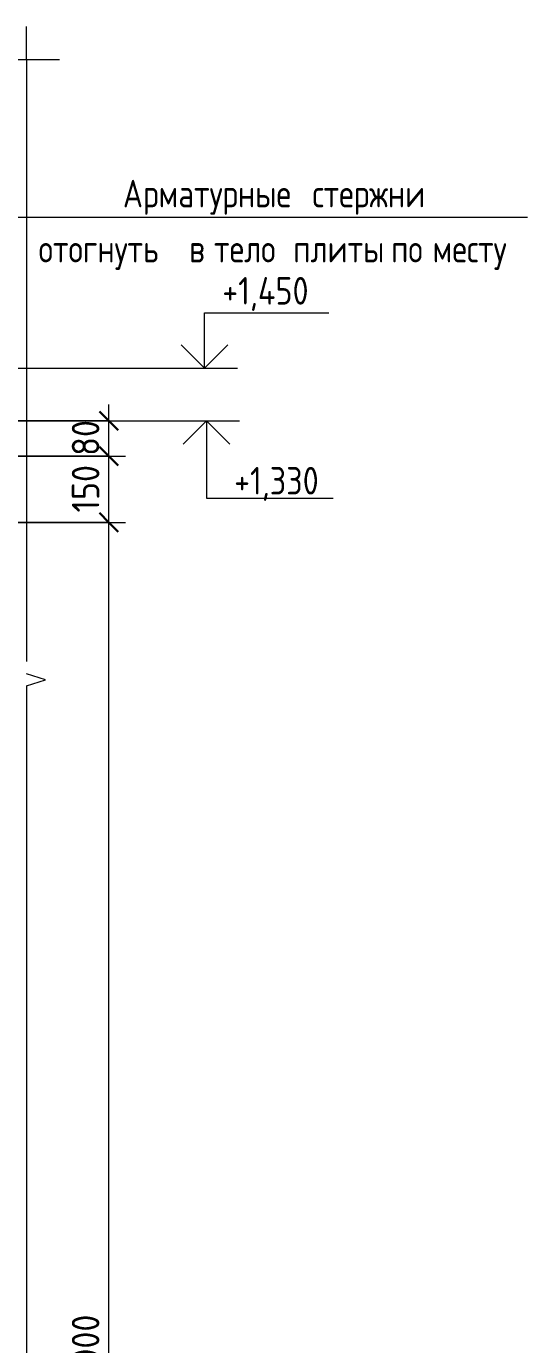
# Model space of a CAD drawing. Header units: millimetres. Extents: x 30199 to 68228, y -5153 to 33546.
# Drawn here: x 61351 to 62489, y -765 to 2225 of the extents above; entities that cross this region are included whole.
import ezdxf

# ---------------------------------------------------------------- set-up
doc = ezdxf.new("R2010")
doc.units = ezdxf.units.MM
for name, color, linetype, lineweight in [('AA_Dim', 7, 'Continuous', 9), ('AA_Dim-25', 7, 'Continuous', 9), ('AA_Oformlenie', 7, 'Continuous', 9), ('AA_Vinoska', 7, 'Continuous', 9), ('AA_Visotnaya otmetka', 7, 'Continuous', 9)]:
    doc.layers.add(name, color=color, linetype=linetype, lineweight=lineweight)
doc.styles.add('GOST Common', font='GOST_Common.ttf', dxfattribs={"width": 0.85, "height": 62.5})
doc.styles.add('ISOCPEUR_1', font='isocpeur.TTF', dxfattribs={"width": 0.9, "height": 62.5})
doc.styles.add('ISOCPEUR_3', font='isocpeur.TTF', dxfattribs={"width": 0.85, "height": 62.5})
doc.dimstyles.new('05_Округл_1мм__прозр__1', dxfattribs={"dimscale": 304.8, "dimtxt": 62.672186, "dimasz": 0.139436, "dimexe": 0.123031, "dimexo": 0.082021, "dimgap": 0.008202, "dimtad": 1, "dimdec": 0, "dimdsep": 46, "dimtxsty": 'ISOCPEUR_1', "dimblk1": 'OBLIQUE', "dimblk2": 'OBLIQUE', "dimsah": 1, "dimcen": 0.09, "dimdle": 0.123031, "dimazin": 0, "dimtfac": 1, "dimtdec": 4, "dimtix": 1, "dimtmove": 0, "dimatfit": 3, "dimfxl": 1, "dimtvp": 1, "dimtolj": 1, "dimtzin": 0, "dimlwd": 18, "dimlwe": 18, "dimarcsym": 2})

# ---------------------------------------------------------------- blocks, each defined once
blk = doc.blocks.new('011_Прямоугольник обрыва _ЭлУзла_ - 011_Прямоугольник обрыва _ЭлУзла_-4150616-1-1 Армирование')
at = {"layer": 'AA_Oformlenie'}
for p, q in [((-31404, 2150), (-30950.1, 2150)), ((-30950.1, 2150), (-30950.1, 784.7)), ((-30950.1, 729.1), (-30950.1, -2002.1))]:
    blk.add_line(p, q, dxfattribs=at)
blk = doc.blocks.new('010_Текст с выноской - Текст 2 строки-4111793-1-1 Армирование')
at = {"layer": 'AA_Vinoska'}
blk.add_line((-30937.4, 1792.5), (-29812.4, 1792.5), dxfattribs=at)
blk = doc.blocks.new('Высотные отметки - Стрелка вверх-400292-1-1 Армирование')
at = {"layer": 'AA_Vinoska'}
for p, q in [((-30542.1, -2825), (-30259.6, -2825)), ((-30542.1, -2950), (-30542.1, -2825)), ((-30542.1, -2950), (-30595.2, -2897)), ((-30542.1, -2950), (-30489.1, -2897)), ((-30617.1, -2950), (-30467.1, -2950))]:
    blk.add_line(p, q, dxfattribs=at)
blk = doc.blocks.new('Высотные отметки - Стрелка вниз высокая-400290-1-1 Армирование')
at = {"layer": 'AA_Vinoska'}
for p, q in [((-30616.5, 1330), (-30466.5, 1330)), ((-30541.5, 1330), (-30594.5, 1277)), ((-30541.5, 1330), (-30541.5, 1155)), ((-30541.5, 1330), (-30488.5, 1277)), ((-30541.5, 1155), (-30254, 1155))]:
    blk.add_line(p, q, dxfattribs=at)
blk = doc.blocks.new('DIMBLOCK76-1-1 Армирование')
at = {"layer": 'AA_Dim-25', "lineweight": 30}
for p, q in [((61538.1, 1100), (61516.8, 1121.3)), ((61538.1, 1100), (61559.3, 1078.8)), ((61538.1, -2900), (61516.8, -2878.7)), ((61538.1, -2900), (61559.3, -2921.2))]:
    blk.add_line(p, q, dxfattribs=at)
at = {"layer": 'AA_Dim-25', "lineweight": 18}
for p, q in [((61071.1, 1100), (61575.6, 1100)), ((61538.1, 1100), (61071.1, 1100)), ((61538.1, -2900), (61538.1, 1100)), ((61071.1, -2900), (61575.6, -2900)), ((61538.1, -2900), (61071.1, -2900))]:
    blk.add_line(p, q, dxfattribs=at)
at = {"layer": 'AA_Dim-25', "color": 0, "lineweight": 18, "insert": (61454.1, -1117), "char_height": 62.5, "width": 520.77, "attachment_point": 1, "rotation": 90, "line_spacing_factor": 1.135194, "style": 'ISOCPEUR_1'}
blk.add_mtext('200х20=4000', dxfattribs=at)
blk = doc.blocks.new('_Oblique')
at = {"color": 0, "linetype": 'ByBlock', "lineweight": -2}
blk.add_line((-0.5, -0.5), (0.5, 0.5), dxfattribs=at)
blk = doc.blocks.new('DIMBLOCK77-1-1 Армирование')
at = {"layer": 'AA_Dim-25', "lineweight": 30}
for p, q in [((61538.1, 1250), (61516.8, 1271.3)), ((61538.1, 1250), (61559.3, 1228.8)), ((61538.1, 1100), (61516.8, 1121.3)), ((61538.1, 1100), (61559.3, 1078.8))]:
    blk.add_line(p, q, dxfattribs=at)
at = {"layer": 'AA_Dim-25', "lineweight": 18}
for p, q in [((61071.1, 1250), (61575.6, 1250)), ((61538.1, 1250), (61071.1, 1250)), ((61538.1, 1100), (61538.1, 1250)), ((61071.1, 1100), (61575.6, 1100)), ((61538.1, 1100), (61071.1, 1100))]:
    blk.add_line(p, q, dxfattribs=at)
at = {"layer": 'AA_Dim-25', "color": 0, "lineweight": 18, "insert": (61454.1, 1122.4), "char_height": 62.5, "width": 126.29, "attachment_point": 1, "rotation": 90, "line_spacing_factor": 1.135194, "style": 'ISOCPEUR_1'}
blk.add_mtext('150', dxfattribs=at)
blk = doc.blocks.new('DIMBLOCK78-1-1 Армирование')
at = {"layer": 'AA_Dim-25', "lineweight": 30}
for p, q in [((61538.1, 1330), (61516.8, 1351.3)), ((61538.1, 1330), (61559.3, 1308.8)), ((61538.1, 1250), (61516.8, 1271.3)), ((61538.1, 1250), (61559.3, 1228.8))]:
    blk.add_line(p, q, dxfattribs=at)
at = {"layer": 'AA_Dim-25', "lineweight": 18}
for p, q in [((61538.1, 1250), (61538.1, 1367.5)), ((61100.9, 1330), (61575.6, 1330)), ((61538.1, 1330), (61100.9, 1330)), ((61071.1, 1250), (61575.6, 1250)), ((61538.1, 1250), (61071.1, 1250))]:
    blk.add_line(p, q, dxfattribs=at)
at = {"layer": 'AA_Dim-25', "color": 0, "lineweight": 18, "insert": (61454.1, 1251), "char_height": 62.5, "width": 93.654, "attachment_point": 1, "rotation": 90, "line_spacing_factor": 1.135194, "style": 'ISOCPEUR_1'}
blk.add_mtext('80', dxfattribs=at)

msp = doc.modelspace()

# ---------------------------------------------------------------- linework, layer by layer
at = {"layer": 'AA_Vinoska'}
for p, q in [((61350.8982, 2150), (61350.8982, 2225)), ((61350.8982, 2150), (61425.8982, 2150)), ((61033.1967, 1792.4743), (61363.5458, 1792.4743)), ((61394.1995, 742.8377), (61350.8982, 756.5877)), ((61350.8982, 729.0877), (61394.1995, 742.8377))]:
    msp.add_line(p, q, dxfattribs=at)
at = {"layer": 'AA_Visotnaya otmetka'}
for p, q in [((60742.3931, 1450), (61755.0397, 1450)), ((60782.1915, 1330), (61759.4617, 1330))]:
    msp.add_line(p, q, dxfattribs=at)

# ---------------------------------------------------------------- block references
at = {"layer": 'AA_Oformlenie'}
msp.add_blockref('011_Прямоугольник обрыва _ЭлУзла_ - 011_Прямоугольник обрыва _ЭлУзла_-4150616-1-1 Армирование', (92300.9728, 0), dxfattribs=at)
at = {"layer": 'AA_Vinoska'}
for name in ['010_Текст с выноской - Текст 2 строки-4111793-1-1 Армирование', 'Высотные отметки - Стрелка вниз высокая-400290-1-1 Армирование']:
    msp.add_blockref(name, (92300.9728, 0), dxfattribs=at)
at = {"layer": 'AA_Visotnaya otmetka'}
msp.add_blockref('Высотные отметки - Стрелка вверх-400292-1-1 Армирование', (92297.1854, 4400), dxfattribs=at)

# ---------------------------------------------------------------- texts
at = {"layer": 'AA_Vinoska', "char_height": 62.5, "attachment_point": 1, "style": 'GOST Common'}
for s, insert, width in [('Арматурные', (61570.0091, 1877.0319), 499.15068), ('\\fGOST Common|b0|i0|c204|p34|;\\W.85; ', (61981.8496, 1877.0319), 22.146617), ('стержни', (62000.1224, 1877.0319), 339.013602), ('\\fGOST Common|b0|i0|c204|p34|;\\W.85; ', (61702.1531, 1752.0319), 22.146617), ('\\fGOST Common|b0|i0|c204|p34|;\\W.85; ', (61758.377, 1752.0319), 22.146617), ('\\fGOST Common|b0|i0|c204|p34|;\\W.85; ', (61938.2937, 1752.0319), 22.146617), ('\\fGOST Common|b0|i0|c204|p34|;\\W.85; ', (62160.3783, 1752.0319), 22.146617), ('\\fGOST Common|b0|i0|c204|p34|;\\W.85; ', (62254.5535, 1752.0319), 22.146617), ('отогнуть', (61378.8653, 1752.0319), 391.824766), ('\\fGOST Common|b0|i0|c204|p34|;\\W.85;в', (61720.4259, 1752.0319), 45.99682), ('тело', (61776.6498, 1752.0319), 195.912383), ('плиты', (61956.5665, 1752.0319), 247.019961), ('по', (62178.6511, 1752.0319), 91.993641), ('месту', (62272.8263, 1752.0319), 240.205617)]:
    msp.add_mtext(s, dxfattribs=dict(at, insert=insert, width=width))
at = {"layer": 'AA_Visotnaya otmetka', "char_height": 62.5, "attachment_point": 1, "line_spacing_factor": 1.135194, "style": 'ISOCPEUR_3'}
for s, insert, width in [('+1,450', (61795.4017, 1656.4199), 233.131014), ('+1,330', (61822.3306, 1225.6705), 227.11473)]:
    msp.add_mtext(s, dxfattribs=dict(at, insert=insert, width=width))

# ---------------------------------------------------------------- dimensions: what is measured, and where the dimension line sits
at = {"layer": 'AA_Dim', "lineweight": 18}
for base, p1, p2, override, picture, middle in [((61538.0632, 1330), (61046.0674, 1250.0002), (61075.9112, 1330), {"dimpost": '<>', "dimfxl": 85.385138}, 'DIMBLOCK78-1-1 Армирование', (61504.3132, 1290.0001)), ((61538.0632, 1250.0002), (61046.0674, 1100.0002), (61046.0674, 1250.0002), {"dimpost": '<>', "dimfxl": 150}, 'DIMBLOCK77-1-1 Армирование', (61504.3132, 1175.0002)), ((61538.0632, 1100.0002), (61046.0674, -2899.9998), (61046.0674, 1100.0002), {"dimpost": '200х20=<>', "dimfxl": 4000}, 'DIMBLOCK76-1-1 Армирование', (61504.3132, -899.9998))]:
    dim = msp.add_linear_dim(base=base, p1=p1, p2=p2, angle=90, dimstyle='05_Округл_1мм__прозр__1', override=override, dxfattribs=at)
    dim.commit()
    dim.dimension.update_dxf_attribs({"geometry": picture, "text_midpoint": middle})

doc.saveas('drawing.dxf')
